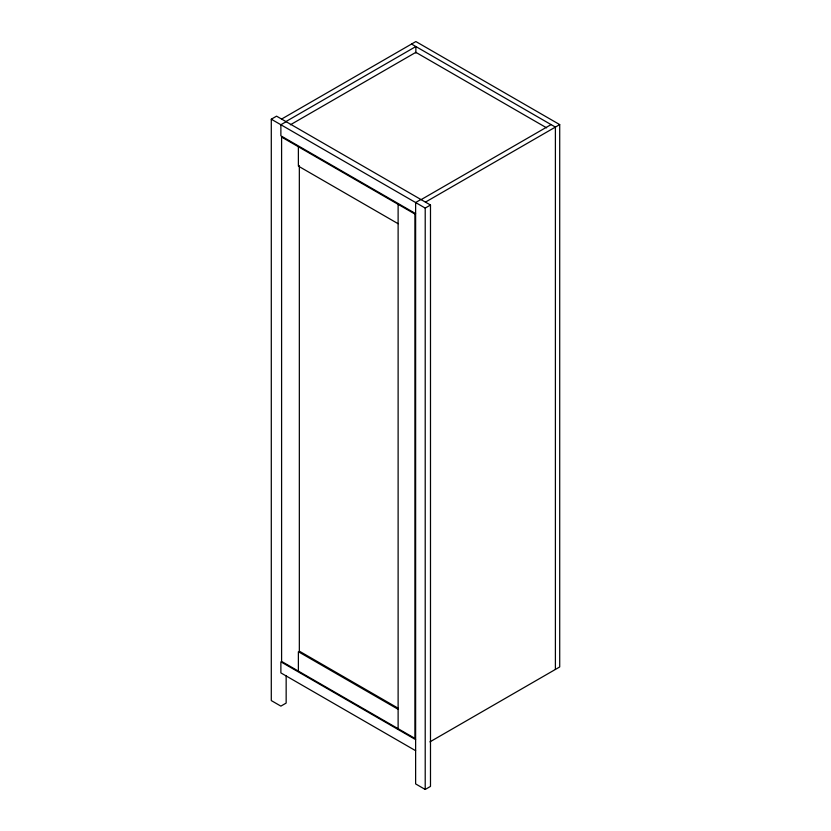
<?xml version="1.0" encoding="UTF-8"?>
<svg xmlns="http://www.w3.org/2000/svg" width="831" height="831" viewBox="0 0 831 831"><rect width="100%" height="100%" fill="white"/><g stroke="black" fill="none" stroke-linecap="round" stroke-linejoin="round"><path stroke-width="1.25" d="M286.155 675.821L286.155 703.078L280.878 706.121L271.29 700.585L271.29 119.207L276.557 116.163L430.489 205.028L430.489 786.406L425.212 789.45L415.625 783.913L415.625 202.535L420.891 199.492M281.595 119.062L415.864 41.55L559.71 124.598L559.71 666.95L429.928 741.875M285.916 121.555L415.864 46.536L415.864 53.018M286.155 121.7L280.878 124.743L280.878 135.817L415.625 213.609M290.393 124.785L415.864 52.343L546.611 127.839M421.13 199.627L551.078 124.598M425.451 202.12L559.71 124.598M271.29 119.207L425.212 208.072L430.489 205.028M411.542 44.043L555.399 127.091L555.399 669.433M398.122 223.716L298.381 166.127L298.381 146.755M397.956 708.105L299.337 651.161L299.337 165.577M398.122 709.3L298.381 651.722L298.381 671.095M415.625 739.621L280.878 661.829L280.878 672.902L415.625 750.694M425.212 208.072L425.212 789.45M398.122 204.333L398.122 728.683M414.898 214.024L281.595 137.063L281.595 661.414L414.898 738.375L414.898 214.024"/></g></svg>
